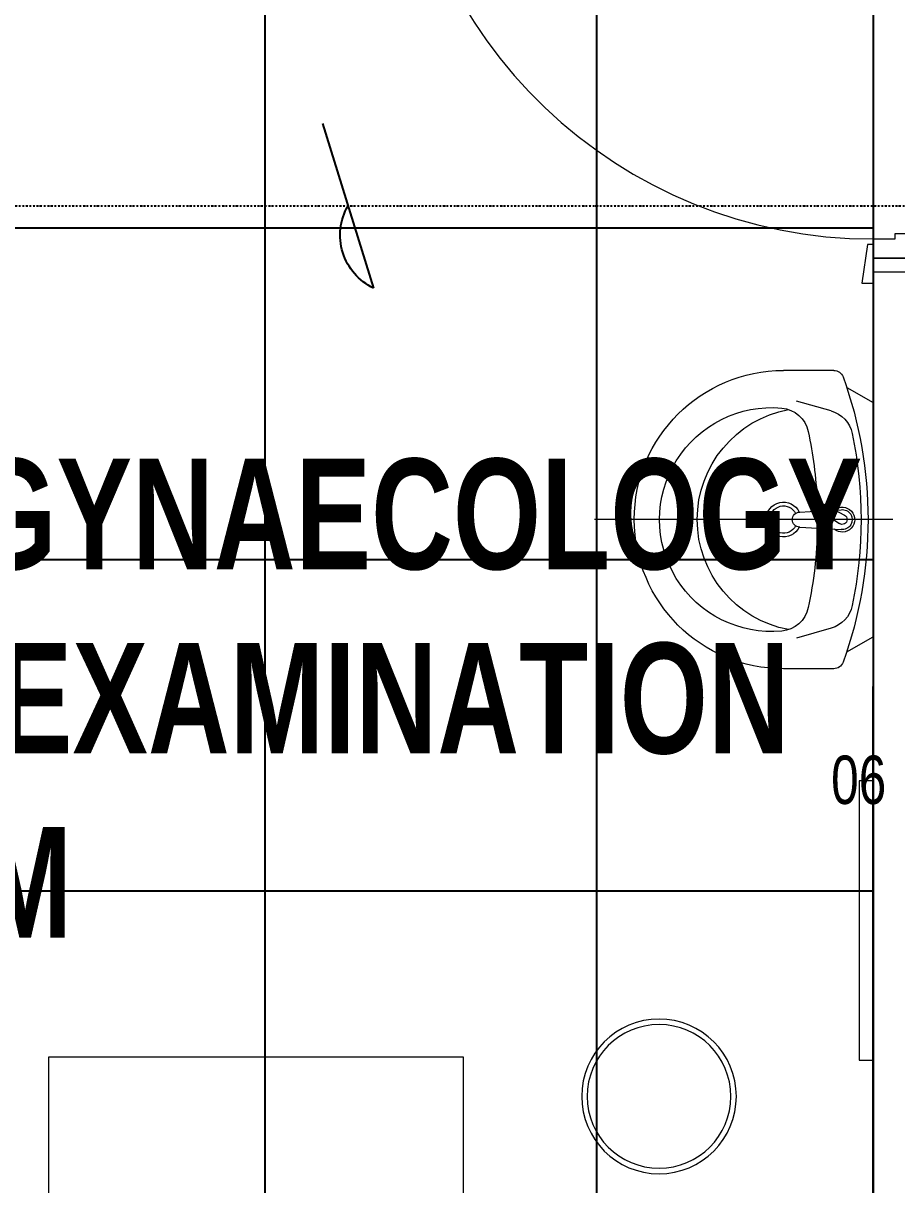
# Model space of a CAD drawing. Extents: x -560814 to 57327, y -29287 to 19916.
# Drawn here: x 22338 to 23919, y -11562 to -9460 of the extents above; entities that cross this region are included whole.
import ezdxf

# ---------------------------------------------------------------- set-up
doc = ezdxf.new("R2010")
doc.units = 0
doc.header["$LTSCALE"] = 0.25
doc.linetypes.add('DASHDOT', pattern=[25.4, 12.7, -6.35, 0, -6.35])
for name, color, linetype in [('0 @ 50', 7, 'Continuous'), ('01-First Floor$0$FALSE CEILING', 251, 'Continuous'), ('01-First Floor$0$X-WHITE glass', 255, 'Continuous'), ('T-WIRE', 140, 'Continuous')]:
    doc.layers.add(name, color=color, linetype=linetype)
for name, color, linetype, lineweight in [('01-First Floor$0$72_EGR_BASE_TEXT', 252, 'Continuous', 5), ('01-First Floor$0$72_EGR_EQP_TAG', 142, 'Continuous', 5), ('01-First Floor$0$LOADING', 253, 'Continuous', 5), ('01-First Floor$0$SANIT', 250, 'Continuous', 5), ('01-First Floor$0$Walls', 251, 'Continuous', 5), ('01-First Floor$0$Wooden Joinery', 251, 'Continuous', 5), ('E-LITE-CLNG-CNDT', 6, 'DASHDOT', 35), ('T-DATA-CLNG-COND', 51, 'DASHDOT', 25)]:
    doc.layers.add(name, color=color, linetype=linetype, lineweight=lineweight)
doc.styles.add('01-First Floor$0$X3G_ENTITY_257CFD', font='swisscl.ttf', dxfattribs={"height": 200})
doc.styles.add('01-First Floor$0$X3G_ENTITY_9EC9', font='swisscl.ttf', dxfattribs={"height": 0.2})

# ---------------------------------------------------------------- blocks, each defined once
blk = doc.blocks.new('01-First Floor$0$A$C72370EFE')
at = {"layer": '01-First Floor$0$Wooden Joinery'}
for p, q in [((-0.01, -0.04), (-0.02, -0.04)), ((-0.01, -0.03), (-0.01, -0.07)), ((0, -0.03), (-0.01, -0.03)), ((0.04, -0.03), (0.05, -0.03)), ((0.05, -0.03), (0.05, -0.07)), ((0.05, -0.04), (0.06, -0.04)), ((-0.01, -0.06), (-0.02, -0.06)), ((0.05, -0.06), (0.06, -0.06)), ((-0.05, -0.07), (-0.05, -0.16)), ((-0.03, -0.07), (-0.03, -0.16)), ((0, -0.07), (-0.01, -0.07)), ((0.04, -0.07), (0.05, -0.07)), ((0.07, -0.07), (0.07, -0.16)), ((0.09, -0.07), (0.09, -0.16)), ((-0.01, -0.17), (-0.02, -0.17)), ((-0.01, -0.17), (-0.01, -0.19)), ((0.05, -0.17), (0.06, -0.17)), ((0.05, -0.17), (0.05, -0.19)), ((-0.01, -0.19), (-0.02, -0.19)), ((0.05, -0.19), (0.06, -0.19))]:
    blk.add_line(p, q, dxfattribs=at)
for centre, radius, start, end in [((-0.02, -0.07), 0.03, 90, 180), ((0.06, -0.07), 0.03, 0, 90), ((-0.02, -0.07), 0.01, 90, 180), ((0.06, -0.07), 0.01, 0, 90), ((-0.02, -0.16), 0.03, 180, 270), ((-0.02, -0.16), 0.01, 180, 270), ((0.06, -0.16), 0.01, 270, 0), ((0.06, -0.16), 0.03, 270, 0)]:
    blk.add_arc(centre, radius, start, end, dxfattribs=at)
blk = doc.blocks.new('01-First Floor$0$A$C5DAD61B4')
at = {"layer": '01-First Floor$0$Wooden Joinery'}
for points in [[(80, 959.1), (80, 969.1), (10, 979.1), (10, 959.1)], [(940, 959.1), (940, 969.1), (1010, 979.1), (1010, 959.1)], [(70, 859.1), (70, 849.1), (0, 839.1), (0, 859.1)], [(120, 859.1), (120, 0), (80, 0), (80, 859.1)], [(950, 859.1), (950, 849.1), (1020, 839.1), (1020, 859.1)]]:
    blk.add_lwpolyline(points, close=True, dxfattribs=at)
for points in [[(45, 859.1), (45, 959.1), (20, 959.1), (20, 859.1), (45, 859.1)], [(45, 859.1), (80, 859.1), (80, 899.1), (90, 899.1), (90, 959.1), (45, 959.1), (45, 859.1)], [(975, 859.1), (940, 859.1), (940, 899.1), (930, 899.1), (930, 959.1), (975, 959.1), (975, 859.1)], [(975, 859.1), (975, 959.1), (1000, 959.1), (1000, 859.1), (975, 859.1)]]:
    blk.add_lwpolyline(points, dxfattribs=at)
blk.add_arc((80, 859.1), 860, 272.666, 0, dxfattribs=at)
at = {"layer": '01-First Floor$0$Wooden Joinery', "xscale": 999.9999999998854, "yscale": 999.9999999998854, "zscale": 999.9999999998854, "rotation": 180}
blk.add_blockref('01-First Floor$0$A$C72370EFE', (120, 0), dxfattribs=at)
blk = doc.blocks.new('01-First Floor$0$WM00001-P')
at = {"layer": '01-First Floor$0$LOADING'}
for radius in [0.14, 0.13]:
    blk.add_circle((0, 0), radius, dxfattribs=at)
blk = doc.blocks.new('01-First Floor$0$lav-manta 60')
at = {"layer": '01-First Floor$0$SANIT'}
for p, q in [((0, 0.04), (0, -0.56)), ((-0.2658, -0.0529), (-0.2358, 0)), ((-0.2358, 0), (0.2358, 0)), ((0.2658, -0.0529), (0.2358, 0)), ((-0.015, -0.1473), (-0.0199, -0.064)), ((0.0274, -0.121), (-0.0078, -0.0673)), ((0.0389, -0.1142), (0.0087, -0.0575)), ((0.0191, -0.077), (0.0199, -0.064)), ((-0.3, -0.0789), (-0.3, -0.18)), ((-0.2185, -0.0841), (-0.2383, -0.1537)), ((0.2185, -0.0841), (0.2383, -0.1537)), ((0.3, -0.0789), (0.3, -0.18)), ((0.015, -0.1473), (0.0174, -0.1057))]:
    blk.add_line(p, q, dxfattribs=at)
for centre, radius, start, end in [((0, -0.8557), 0.8457, 70.1771, 109.8229), ((-0.1608, -0.1006), 0.06, 101.8086, 164.0794), ((0, -0.8696), 0.8457, 78.1914, 101.8086), ((0, -0.0617), 0.025, 320.7474, 220.368), ((0, -0.0617), 0.02, 353.2671, 186.682), ((0.1608, -0.1006), 0.06, 15.9206, 78.1914), ((-0.28, -0.0789), 0.02, 109.8229, 180), ((0, -0.0617), 0.00966, 25.4127, 215.9577), ((0.28, -0.0789), 0.02, 0, 70.1771), ((0, -0.9572), 0.8457, 91.1572, 102.0883), ((0, -0.9572), 0.8457, 88.5486, 88.844), ((0.0332, -0.1176), 0.00666, 210.6852, 30.6852), ((0, -0.9572), 0.8457, 77.9117, 87.4274), ((-0.1645, -0.189), 0.06, 102.0883, 174.8142), ((0.1645, -0.189), 0.06, 5.1858, 77.9117), ((0, -0.18), 0.035, 115.3106, 64.6894), ((0, -0.18), 0.0275, 117.1496, 62.8504), ((0, -0.1473), 0.015, 180, 0), ((0, -0.18), 0.3, 180, 0), ((0, -0.2039), 0.2252, 174.8142, 5.1858), ((0, -0.1282), 0.2252, 190.6097, 349.3903)]:
    blk.add_arc(centre, radius, start, end, dxfattribs=at)
blk = doc.blocks.new('01-First Floor')
at = {"layer": '01-First Floor$0$FALSE CEILING', "linetype": 'Continuous'}
for p, q in [((22776, -12830), (22776, -8830)), ((23376, -12830), (23376, -8830)), ((20376, -9830), (23876, -9830)), ((20376, -10430), (23876, -10430)), ((20376, -11030), (23876, -11030))]:
    blk.add_line(p, q, dxfattribs=at)
at = {"layer": '01-First Floor$0$FALSE CEILING'}
blk.add_lwpolyline([(20376, -8830), (23876, -8830), (23876, -10710), (23876, -10710), (23876, -12830), (20376, -12830), (20376, -8830)], dxfattribs=at)
at = {"layer": '01-First Floor$0$LOADING'}
blk.add_lwpolyline([(23876, -10830.6), (23851, -10830.6), (23851, -11336.6), (23876, -11336.6), (23876, -10830.6)], dxfattribs=at)
at = {"layer": '01-First Floor$0$LOADING', "elevation": -0.1}
blk.add_lwpolyline([(23134.6, -12830), (22384.6, -12830), (22384.6, -11330), (23134.6, -11330)], close=True, dxfattribs=at)
at = {"layer": '01-First Floor$0$Walls'}
for p in [(23976, -9910), (23876, -10710)]:
    blk.add_line(p, (23876, -9910), dxfattribs=at)
at = {"layer": '01-First Floor$0$X-WHITE glass', "color": 253, "lineweight": 30, "ltscale": 6, "true_color": 0x9898cc}
blk.add_line((23876, -10660), (23876, -12830), dxfattribs=at)
at = {"layer": '01-First Floor$0$LOADING', "extrusion": (-2.25644e-18, -2.24019e-05, -1), "xscale": 1000, "yscale": 1000, "zscale": 1000, "rotation": 270}
blk.add_blockref('01-First Floor$0$WM00001-P', (-23488.8, -11401.9, 0.4), dxfattribs=at)
at = {"layer": '01-First Floor$0$SANIT', "xscale": -900.000000000201, "yscale": 900.000000000201, "zscale": 900.000000000201, "rotation": 270}
blk.add_blockref('01-First Floor$0$lav-manta 60', (23876, -10357.9), dxfattribs=at)
at = {"layer": '01-First Floor$0$Wooden Joinery', "rotation": 270}
blk.add_blockref('01-First Floor$0$A$C5DAD61B4', (23016.9, -8910), dxfattribs=at)
at = {"layer": '01-First Floor$0$72_EGR_BASE_TEXT', "insert": (22108.2, -10247.7, 0), "char_height": 200, "width": 3714.666, "attachment_point": 2, "style": '01-First Floor$0$X3G_ENTITY_9EC9'}
blk.add_mtext('{\\fSwis721 LtCn BT|b1|i0|c0|p34;OBSTETRICS AND GYNAECOLOGY CONSULTATION / EXAMINATION ROOM}', dxfattribs=at)
at = {"layer": '01-First Floor$0$72_EGR_EQP_TAG', "insert": (23850.1, -10785.1), "char_height": 87.47, "attachment_point": 2, "style": '01-First Floor$0$X3G_ENTITY_257CFD'}
blk.add_mtext('06', dxfattribs=at)
blk = doc.blocks.new('W-TEL')
blk.add_line((-66, -212.7), (66, 212.7))
blk.add_arc((130.7, 76), 151.2, 115.3301, 210.179)
blk = doc.blocks.new('*U117')
at = {"layer": 'T-WIRE', "xscale": -0.006999999999825377, "yscale": 0.006999999999970897, "zscale": 0.006999999999999999}
blk.add_blockref('W-TEL', (0, 0), dxfattribs=at)

msp = doc.modelspace()

# ---------------------------------------------------------------- linework, layer by layer
at = {"layer": 'T-DATA-CLNG-COND'}
msp.add_lwpolyline([(20679.1, -9790), (24026, -9790)], dxfattribs=at)

# ---------------------------------------------------------------- block references
at = {"layer": '0 @ 50', "xscale": 100, "yscale": 100, "zscale": 100, "rotation": 180}
msp.add_blockref('*U117', (22926.1, -9790), dxfattribs=at)
at = {"layer": 'E-LITE-CLNG-CNDT'}
msp.add_blockref('01-First Floor', (0, 0), dxfattribs=at)

doc.saveas('drawing.dxf')
